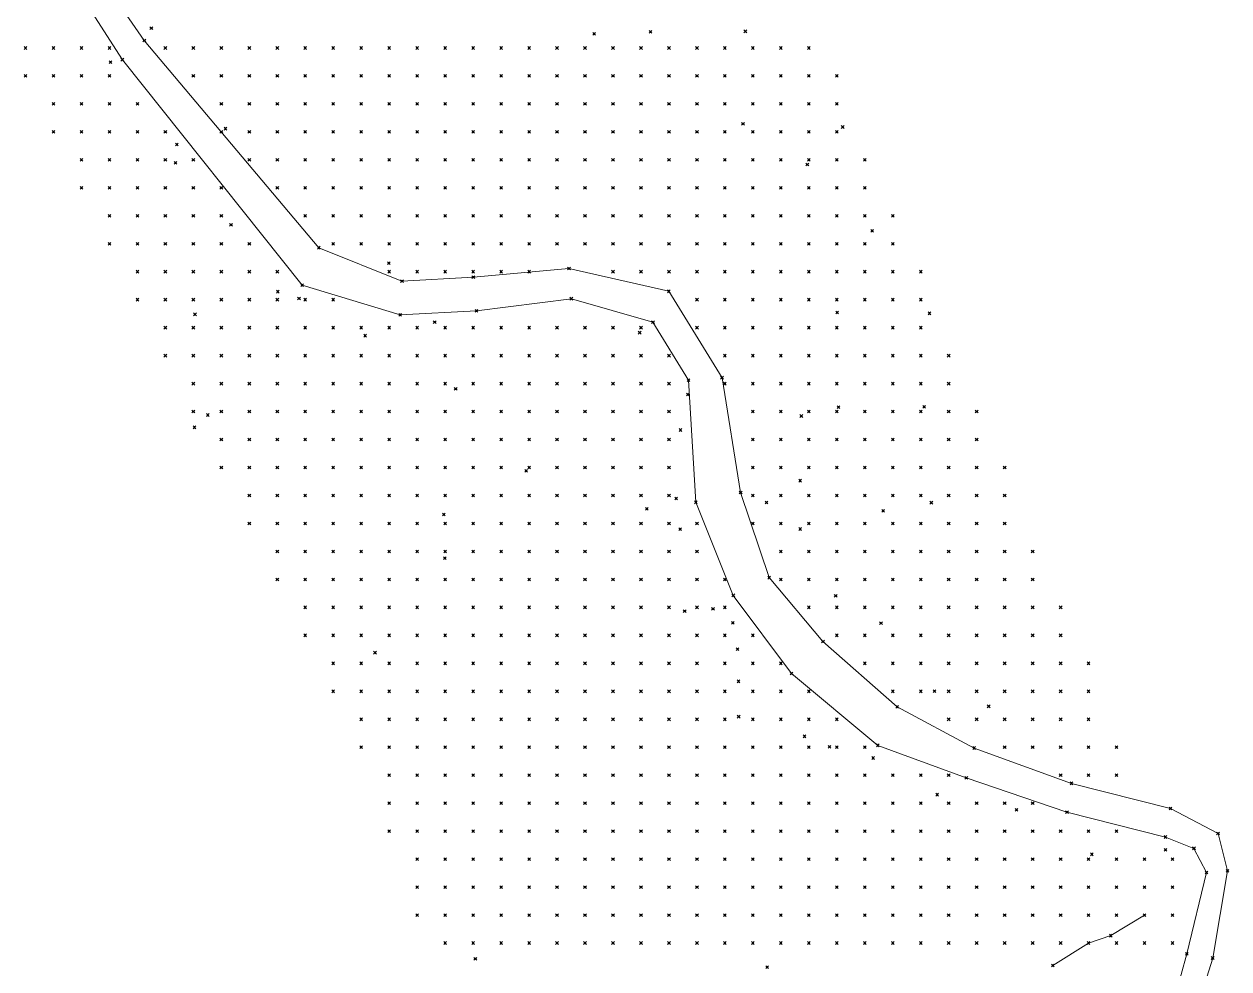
# Model space of a CAD drawing. Header units: metres. Extents: x 441556 to 446409, y 432338 to 461058.
# Drawn here: x 444995.2 to 445124.4, y 440130 to 440231.3 of the extents above; entities that cross this region are included whole.
import ezdxf

# ---------------------------------------------------------------- set-up
doc = ezdxf.new("R2010")
doc.units = ezdxf.units.M
doc.header["$MEASUREMENT"] = 0
doc.header["$PDMODE"] = 35
doc.header["$PDSIZE"] = 0.15
for name, color, linetype, lineweight in [('DTM-BRE-RevN_0YP_BREAKLINE', 1, 'Continuous', 0), ('DTM-BRE-RevN_GRP_DRUM DE PIATRA', 2, 'Continuous', 0), ('DTM-BRE-RevN_GRP_DRUM PIATRA', 2, 'Continuous', 0), ('DTM-NOK-RevN_LIDAR_co_lidar', 91, 'Continuous', 0), ('DTM-NOK-RevN_RTK', 32, 'Continuous', 0)]:
    doc.layers.add(name, color=color, linetype=linetype, lineweight=lineweight)

msp = doc.modelspace()

# ---------------------------------------------------------------- linework, layer by layer
at = {"layer": 'DTM-BRE-RevN_0YP_BREAKLINE'}
msp.add_polyline3d([(445115.318, 440135.746, 426.253), (445111.692, 440133.539, 422.059), (445109.319, 440132.746, 421.567), (445105.477, 440130.343, 418.896)], dxfattribs=at)
at = {"layer": 'DTM-BRE-RevN_GRP_DRUM DE PIATRA'}
for p, q in [((445005.733, 440227.465, 433.235), (445000.141, 440236.22, 433.645)), ((445024.999, 440203.279, 434.936), (445005.733, 440227.465, 433.235)), ((445035.502, 440200.118, 435.73), (445024.999, 440203.279, 434.936)), ((445053.869, 440201.836, 436.526), (445043.705, 440200.531, 436.376)), ((445062.615, 440199.316, 436.996), (445053.869, 440201.836, 436.526)), ((445043.705, 440200.531, 436.376), (445035.502, 440200.118, 435.73)), ((445066.416, 440193.097, 436.697), (445062.615, 440199.316, 436.996)), ((445067.212, 440180.009, 435.743), (445066.416, 440193.097, 436.697)), ((445071.227, 440170.026, 434.775), (445067.212, 440180.009, 435.743)), ((445077.459, 440161.65, 433.75), (445071.227, 440170.026, 434.775)), ((445086.721, 440153.941, 432.566), (445077.459, 440161.65, 433.75)), ((445096.206, 440150.452, 432.007), (445086.721, 440153.941, 432.566)), ((445106.998, 440146.781, 431.677), (445096.206, 440150.452, 432.007)), ((445117.563, 440144.115, 431.554), (445106.998, 440146.781, 431.677)), ((445120.617, 440142.896, 431.592), (445117.563, 440144.115, 431.554)), ((445121.964, 440140.309, 431.75), (445120.617, 440142.896, 431.592)), ((445119.86, 440131.598, 432.297), (445121.964, 440140.309, 431.75)), ((445117.26, 440122.335, 433.041), (445119.86, 440131.598, 432.297))]:
    msp.add_line(p, q, dxfattribs=at)
at = {"layer": 'DTM-BRE-RevN_GRP_DRUM PIATRA'}
for p, q in [((445008.084, 440229.513, 433.417), (445002.378, 440237.766, 433.732)), ((445026.798, 440207.304, 434.787), (445008.084, 440229.513, 433.417)), ((445035.704, 440203.719, 435.67), (445026.798, 440207.304, 434.787)), ((445053.607, 440205.065, 436.64), (445043.361, 440204.151, 436.387)), ((445064.306, 440202.629, 437.309), (445053.607, 440205.065, 436.64)), ((445043.361, 440204.151, 436.387), (445035.704, 440203.719, 435.67)), ((445070.018, 440193.366, 437.013), (445064.306, 440202.629, 437.309)), ((445072.012, 440181.051, 435.627), (445070.018, 440193.366, 437.013)), ((445075.062, 440171.93, 434.548), (445072.012, 440181.051, 435.627)), ((445080.842, 440165.073, 433.446), (445075.062, 440171.93, 434.548)), ((445088.805, 440158.075, 432.549), (445080.842, 440165.073, 433.446)), ((445097.05, 440153.654, 432.011), (445088.805, 440158.075, 432.549)), ((445107.484, 440149.869, 431.664), (445097.05, 440153.654, 432.011)), ((445118.102, 440147.172, 431.605), (445107.484, 440149.869, 431.664)), ((445123.199, 440144.502, 431.752), (445118.102, 440147.172, 431.605)), ((445124.211, 440140.486, 431.887), (445123.199, 440144.502, 431.752)), ((445122.621, 440131.141, 432.526), (445124.211, 440140.486, 431.887)), ((445119.602, 440121.449, 433.139), (445122.621, 440131.141, 432.526))]:
    msp.add_line(p, q, dxfattribs=at)
at = {"layer": 'DTM-NOK-RevN_LIDAR_co_lidar'}
for p in [(444995.344, 440228.725, 428.655), (444998.344, 440228.725, 430.104), (445001.343, 440228.725, 431.538), (445004.342, 440228.725, 432.884), (445010.341, 440228.725, 433.586), (445013.34, 440228.725, 435.627), (445016.34, 440228.725, 437.021), (445019.339, 440228.725, 438.035), (445022.339, 440228.725, 439.019), (445025.338, 440228.725, 440.047), (445028.337, 440228.725, 440.958), (445031.337, 440228.725, 441.834), (445034.336, 440228.725, 442.53), (445037.335, 440228.725, 443.184), (445040.335, 440228.725, 443.922), (445043.334, 440228.725, 444.732), (445046.333, 440228.725, 445.518), (445049.333, 440228.725, 446.127), (445052.332, 440228.725, 446.701), (445055.331, 440228.725, 447.708), (445058.331, 440228.725, 448.851), (445061.33, 440228.725, 449.237), (445064.329, 440228.725, 449.539), (445067.329, 440228.725, 449.998), (445070.328, 440228.725, 450.504), (445073.327, 440228.725, 451.037), (445076.327, 440228.725, 451.71), (445079.326, 440228.725, 452.311), (444995.344, 440225.726, 426.924), (444998.344, 440225.726, 428.355), (445001.343, 440225.726, 430.333), (445004.342, 440225.726, 432.193), (445013.34, 440225.726, 433.985), (445016.34, 440225.726, 435.99), (445019.339, 440225.726, 437.483), (445022.339, 440225.726, 438.575), (445025.338, 440225.726, 439.52), (445028.337, 440225.726, 440.425), (445031.337, 440225.726, 441.374), (445034.336, 440225.726, 442.205), (445037.335, 440225.726, 442.812), (445040.335, 440225.726, 443.445), (445043.334, 440225.726, 444.165), (445046.333, 440225.726, 444.909), (445049.333, 440225.726, 445.595), (445052.332, 440225.726, 446.143), (445055.331, 440225.726, 446.741), (445058.331, 440225.726, 447.714), (445061.33, 440225.726, 448.89), (445064.329, 440225.726, 449.525), (445067.329, 440225.726, 449.755), (445070.328, 440225.726, 450.071), (445073.327, 440225.726, 450.482), (445076.327, 440225.726, 451.002), (445079.326, 440225.726, 451.478), (445082.325, 440225.726, 451.918), (444998.344, 440222.727, 426.996), (445001.343, 440222.727, 429.049), (445004.342, 440222.727, 431.078), (445007.342, 440222.727, 432.386), (445016.34, 440222.727, 434.952), (445019.339, 440222.727, 436.706), (445022.339, 440222.727, 437.903), (445025.338, 440222.727, 438.977), (445028.337, 440222.727, 439.902), (445031.337, 440222.727, 440.641), (445034.336, 440222.727, 441.565), (445037.335, 440222.727, 442.414), (445040.335, 440222.727, 442.982), (445043.334, 440222.727, 443.536), (445046.333, 440222.727, 444.311), (445049.333, 440222.727, 445.054), (445052.332, 440222.727, 445.598), (445055.331, 440222.727, 446.198), (445058.331, 440222.727, 446.947), (445061.33, 440222.727, 447.875), (445064.329, 440222.727, 448.942), (445067.329, 440222.727, 449.632), (445070.328, 440222.727, 449.939), (445073.327, 440222.727, 450.197), (445076.327, 440222.727, 450.585), (445079.326, 440222.727, 450.982), (445082.325, 440222.727, 451.572), (444998.344, 440219.727, 426.649), (445001.343, 440219.727, 428.308), (445004.342, 440219.727, 429.864), (445007.342, 440219.727, 431.763), (445010.341, 440219.727, 433.059), (445016.34, 440219.727, 433.884), (445019.339, 440219.727, 435.519), (445022.339, 440219.727, 437.365), (445025.338, 440219.727, 438.556), (445028.337, 440219.727, 439.459), (445031.337, 440219.727, 440.065), (445034.336, 440219.727, 440.771), (445037.335, 440219.727, 441.651), (445040.335, 440219.727, 442.523), (445043.334, 440219.727, 443.189), (445046.333, 440219.727, 443.723), (445049.333, 440219.727, 444.313), (445052.332, 440219.727, 444.983), (445055.331, 440219.727, 445.656), (445058.331, 440219.727, 446.252), (445061.33, 440219.727, 446.857), (445064.329, 440219.727, 447.804), (445067.329, 440219.727, 448.729), (445070.328, 440219.727, 449.491), (445073.327, 440219.727, 449.803), (445076.327, 440219.727, 449.983), (445079.326, 440219.727, 450.397), (445082.325, 440219.727, 451.179), (445001.343, 440216.728, 427.169), (445004.342, 440216.728, 429.08), (445007.342, 440216.728, 431.23), (445010.341, 440216.728, 432.612), (445013.34, 440216.728, 433.473), (445019.339, 440216.728, 434.546), (445022.339, 440216.728, 436.15), (445025.338, 440216.728, 437.822), (445028.337, 440216.728, 439.072), (445031.337, 440216.728, 439.845), (445034.336, 440216.728, 440.317), (445037.335, 440216.728, 440.945), (445040.335, 440216.728, 441.654), (445043.334, 440216.728, 442.39), (445046.333, 440216.728, 443.034), (445049.333, 440216.728, 443.569), (445052.332, 440216.728, 444.151), (445055.331, 440216.728, 444.776), (445058.331, 440216.728, 445.425), (445061.33, 440216.728, 446.045), (445064.329, 440216.728, 446.722), (445067.329, 440216.728, 447.474), (445070.328, 440216.728, 448.265), (445073.327, 440216.728, 448.414), (445076.327, 440216.728, 448.565), (445079.326, 440216.728, 449.844), (445082.325, 440216.728, 450.592), (445085.325, 440216.728, 451.13), (445001.343, 440213.729, 427.188), (445004.342, 440213.729, 429.04), (445007.342, 440213.729, 430.693), (445010.341, 440213.729, 432.175), (445013.34, 440213.729, 433.388), (445016.34, 440213.729, 433.73), (445022.339, 440213.729, 435.171), (445025.338, 440213.729, 436.69), (445028.337, 440213.729, 438.421), (445031.337, 440213.729, 439.437), (445034.336, 440213.729, 440.04), (445037.335, 440213.729, 440.561), (445040.335, 440213.729, 441.072), (445043.334, 440213.729, 441.499), (445046.333, 440213.729, 441.893), (445049.333, 440213.729, 442.398), (445052.332, 440213.729, 442.974), (445055.331, 440213.729, 443.557), (445058.331, 440213.729, 444.081), (445061.33, 440213.729, 444.422), (445064.329, 440213.729, 445.134), (445067.329, 440213.729, 446.119), (445070.328, 440213.729, 446.81), (445073.327, 440213.729, 446.978), (445076.327, 440213.729, 447.469), (445079.326, 440213.729, 448.707), (445082.325, 440213.729, 449.75), (445085.325, 440213.729, 450.077), (445004.342, 440210.729, 428.638), (445007.342, 440210.729, 430.061), (445010.341, 440210.729, 431.691), (445013.34, 440210.729, 433.228), (445016.34, 440210.729, 433.95), (445025.338, 440210.729, 435.523), (445028.337, 440210.729, 437.002), (445031.337, 440210.729, 438.34), (445034.336, 440210.729, 439.324), (445037.335, 440210.729, 440.024), (445040.335, 440210.729, 440.549), (445043.334, 440210.729, 440.657), (445046.333, 440210.729, 440.622), (445049.333, 440210.729, 440.763), (445052.332, 440210.729, 441.145), (445055.331, 440210.729, 441.748), (445058.331, 440210.729, 442.115), (445061.33, 440210.729, 442.381), (445064.329, 440210.729, 442.976), (445067.329, 440210.729, 444.011), (445070.328, 440210.729, 444.576), (445073.327, 440210.729, 444.701), (445076.327, 440210.729, 445.839), (445079.326, 440210.729, 447.106), (445082.325, 440210.729, 448.386), (445085.325, 440210.729, 449.411), (445088.324, 440210.729, 450.541), (445004.342, 440207.73, 428.02), (445007.342, 440207.73, 429.42), (445010.341, 440207.73, 431.113), (445013.34, 440207.73, 432.723), (445016.34, 440207.73, 433.845), (445019.339, 440207.73, 434.266), (445028.337, 440207.73, 435.53), (445031.337, 440207.73, 436.473), (445034.336, 440207.73, 437.449), (445037.335, 440207.73, 438.28), (445040.335, 440207.73, 438.796), (445043.334, 440207.73, 438.759), (445046.333, 440207.73, 438.465), (445049.333, 440207.73, 438.349), (445052.332, 440207.73, 438.316), (445055.331, 440207.73, 438.359), (445058.331, 440207.73, 438.809), (445061.33, 440207.73, 439.586), (445064.329, 440207.73, 440.534), (445067.329, 440207.73, 441.702), (445070.328, 440207.73, 442.523), (445073.327, 440207.73, 442.719), (445076.327, 440207.73, 444.801), (445079.326, 440207.73, 446.047), (445082.325, 440207.73, 448.047), (445085.325, 440207.73, 449.345), (445088.324, 440207.73, 450.551), (445007.342, 440204.731, 428.965), (445010.341, 440204.731, 430.519), (445013.34, 440204.731, 432.018), (445016.34, 440204.731, 433.336), (445019.339, 440204.731, 434.324), (445022.339, 440204.731, 434.689), (445034.336, 440204.731, 435.927), (445037.335, 440204.731, 436.433), (445040.335, 440204.731, 436.783), (445043.334, 440204.731, 436.855), (445046.333, 440204.731, 436.749), (445049.333, 440204.731, 436.725), (445058.331, 440204.731, 436.982), (445061.33, 440204.731, 437.524), (445064.329, 440204.731, 438.254), (445067.329, 440204.731, 439.438), (445070.328, 440204.731, 440.518), (445073.327, 440204.731, 441.6), (445076.327, 440204.731, 444.2), (445079.326, 440204.731, 446.088), (445082.325, 440204.731, 447.858), (445085.325, 440204.731, 449.049), (445088.324, 440204.731, 450.21), (445091.323, 440204.731, 450.781), (445007.342, 440201.731, 428.503), (445010.341, 440201.731, 429.923), (445013.34, 440201.731, 431.312), (445016.34, 440201.731, 432.589), (445019.339, 440201.731, 433.905), (445022.339, 440201.731, 434.545), (445024.673, 440201.869, 435.228), (445025.338, 440201.731, 434.819), (445028.337, 440201.731, 435.064), (445067.329, 440201.731, 437.724), (445070.328, 440201.731, 438.555), (445073.327, 440201.731, 441.144), (445076.327, 440201.731, 443.551), (445079.326, 440201.731, 445.676), (445082.325, 440201.731, 447.251), (445085.325, 440201.731, 448.115), (445088.324, 440201.731, 449.388), (445091.323, 440201.731, 450.29), (445010.341, 440198.732, 429.313), (445013.34, 440198.732, 430.547), (445016.34, 440198.732, 431.828), (445019.339, 440198.732, 433.038), (445022.339, 440198.732, 433.487), (445025.338, 440198.732, 433.809), (445028.337, 440198.732, 434.546), (445031.337, 440198.732, 434.802), (445034.336, 440198.732, 434.915), (445037.335, 440198.732, 435.22), (445039.218, 440199.322, 435.938), (445040.335, 440198.732, 435.346), (445043.334, 440198.732, 435.32), (445046.333, 440198.732, 434.87), (445049.333, 440198.732, 434.345), (445052.332, 440198.732, 434.504), (445055.331, 440198.732, 434.907), (445058.331, 440198.732, 435.417), (445061.33, 440198.732, 436.275), (445067.329, 440198.732, 437.003), (445070.328, 440198.732, 437.558), (445073.327, 440198.732, 440.745), (445076.327, 440198.732, 442.969), (445079.326, 440198.732, 445.091), (445082.325, 440198.732, 446.608), (445085.325, 440198.732, 447.316), (445088.324, 440198.732, 448.414), (445091.323, 440198.732, 449.521), (445061.189, 440198.202, 436.791), (445010.341, 440195.733, 428.577), (445013.34, 440195.733, 429.712), (445016.34, 440195.733, 430.967), (445019.339, 440195.733, 431.742), (445022.339, 440195.733, 431.631), (445025.338, 440195.733, 431.823), (445028.337, 440195.733, 432.914), (445031.337, 440195.733, 433.223), (445034.336, 440195.733, 433.166), (445037.335, 440195.733, 433.412), (445040.335, 440195.733, 433.62), (445043.334, 440195.733, 433.524), (445046.333, 440195.733, 432.649), (445049.333, 440195.733, 431.765), (445052.332, 440195.733, 431.977), (445055.331, 440195.733, 432.714), (445058.331, 440195.733, 433.499), (445061.33, 440195.733, 434.251), (445064.329, 440195.733, 435.22), (445070.328, 440195.733, 437.284), (445073.327, 440195.733, 440.357), (445076.327, 440195.733, 442.379), (445079.326, 440195.733, 444.843), (445082.325, 440195.733, 446.03), (445085.325, 440195.733, 446.807), (445088.324, 440195.733, 447.715), (445091.323, 440195.733, 448.622), (445094.323, 440195.733, 449.769), (445013.34, 440192.733, 428.846), (445016.34, 440192.733, 429.764), (445019.339, 440192.733, 429.989), (445022.339, 440192.733, 429.478), (445025.338, 440192.733, 429.63), (445028.337, 440192.733, 430.686), (445031.337, 440192.733, 431.093), (445034.336, 440192.733, 430.954), (445037.335, 440192.733, 430.993), (445040.335, 440192.733, 431.382), (445043.334, 440192.733, 431.094), (445046.333, 440192.733, 429.974), (445049.333, 440192.733, 429.362), (445052.332, 440192.733, 429.725), (445055.331, 440192.733, 430.438), (445058.331, 440192.733, 431.265), (445061.33, 440192.733, 432.306), (445064.329, 440192.733, 434.583), (445070.328, 440192.733, 437.002), (445073.327, 440192.733, 439.784), (445076.327, 440192.733, 441.785), (445079.326, 440192.733, 444.405), (445082.325, 440192.733, 445.304), (445085.325, 440192.733, 446.195), (445088.324, 440192.733, 447.119), (445091.323, 440192.733, 447.847), (445094.323, 440192.733, 448.757), (445066.351, 440191.562, 436.481), (445013.34, 440189.734, 427.886), (445016.34, 440189.734, 428.278), (445019.339, 440189.734, 427.918), (445022.339, 440189.734, 427.256), (445025.338, 440189.734, 427.479), (445028.337, 440189.734, 428.423), (445031.337, 440189.734, 429), (445034.336, 440189.734, 428.817), (445037.335, 440189.734, 428.761), (445040.335, 440189.734, 429.142), (445043.334, 440189.734, 428.518), (445046.333, 440189.734, 427.508), (445049.333, 440189.734, 427.314), (445052.332, 440189.734, 427.638), (445055.331, 440189.734, 428.406), (445058.331, 440189.734, 429.789), (445061.33, 440189.734, 432.151), (445064.329, 440189.734, 434.71), (445073.327, 440189.734, 438.853), (445076.327, 440189.734, 441.283), (445079.326, 440189.734, 443.76), (445082.325, 440189.734, 444.57), (445085.325, 440189.734, 445.468), (445088.324, 440189.734, 446.374), (445091.323, 440189.734, 447.177), (445094.323, 440189.734, 447.882), (445097.322, 440189.734, 448.671), (445013.457, 440188.047, 427.446), (445016.34, 440186.734, 426.5), (445019.339, 440186.734, 425.504), (445022.339, 440186.734, 424.843), (445025.338, 440186.734, 425.212), (445028.337, 440186.734, 426.054), (445031.337, 440186.734, 426.707), (445034.336, 440186.734, 426.555), (445037.335, 440186.734, 426.492), (445040.335, 440186.734, 426.702), (445043.334, 440186.734, 425.979), (445046.333, 440186.734, 425.207), (445049.333, 440186.734, 425.261), (445052.332, 440186.734, 425.904), (445055.331, 440186.734, 427.465), (445058.331, 440186.734, 429.666), (445061.33, 440186.734, 432.421), (445064.329, 440186.734, 434.761), (445073.327, 440186.734, 437.608), (445076.327, 440186.734, 440.11), (445079.326, 440186.734, 442.806), (445082.325, 440186.734, 444.078), (445085.325, 440186.734, 444.713), (445088.324, 440186.734, 445.523), (445091.323, 440186.734, 446.361), (445094.323, 440186.734, 447.003), (445097.322, 440186.734, 447.561), (445016.34, 440183.735, 424.371), (445019.339, 440183.735, 422.938), (445022.339, 440183.735, 422.319), (445025.338, 440183.735, 422.668), (445028.337, 440183.735, 423.45), (445031.337, 440183.735, 424.103), (445034.336, 440183.735, 424.267), (445037.335, 440183.735, 423.887), (445040.335, 440183.735, 423.258), (445043.334, 440183.735, 422.43), (445046.333, 440183.735, 422.386), (445049.022, 440183.379, 422.54), (445049.333, 440183.735, 423.408), (445052.332, 440183.735, 424.973), (445055.331, 440183.735, 427.157), (445058.331, 440183.735, 429.686), (445061.33, 440183.735, 432.537), (445064.329, 440183.735, 434.922), (445073.327, 440183.735, 436.202), (445076.327, 440183.735, 438.349), (445079.326, 440183.735, 441.16), (445082.325, 440183.735, 443.329), (445085.325, 440183.735, 444.011), (445088.324, 440183.735, 444.592), (445091.323, 440183.735, 445.325), (445094.323, 440183.735, 446.052), (445097.322, 440183.735, 446.744), (445100.321, 440183.735, 447.28), (445019.339, 440180.736, 420.68), (445022.339, 440180.736, 419.827), (445025.338, 440180.736, 420.031), (445028.337, 440180.736, 420.76), (445031.337, 440180.736, 421.444), (445034.336, 440180.736, 421.689), (445037.335, 440180.736, 420.692), (445040.335, 440180.736, 419.022), (445043.334, 440180.736, 418.654), (445046.333, 440180.736, 420.333), (445049.333, 440180.736, 422.878), (445052.332, 440180.736, 425.343), (445055.331, 440180.736, 427.77), (445058.331, 440180.736, 430.324), (445061.33, 440180.736, 433.102), (445064.329, 440180.736, 435.058), (445065.093, 440180.417, 435.903), (445073.327, 440180.736, 435.74), (445076.327, 440180.736, 437.824), (445079.326, 440180.736, 439.707), (445082.325, 440180.736, 441.839), (445085.325, 440180.736, 443.113), (445088.324, 440180.736, 443.712), (445091.323, 440180.736, 444.289), (445094.323, 440180.736, 445.058), (445097.322, 440180.736, 445.776), (445100.321, 440180.736, 446.339), (445019.339, 440177.736, 418.222), (445022.339, 440177.736, 417.312), (445025.338, 440177.736, 417.428), (445028.337, 440177.736, 418.124), (445031.337, 440177.736, 418.893), (445034.336, 440177.736, 418.68), (445037.335, 440177.736, 417.676), (445040.204, 440178.69, 417.159), (445040.335, 440177.736, 416.861), (445043.334, 440177.736, 417.724), (445046.333, 440177.736, 420.36), (445049.333, 440177.736, 423.48), (445052.332, 440177.736, 426.325), (445055.331, 440177.736, 428.941), (445058.331, 440177.736, 431.37), (445061.33, 440177.736, 433.454), (445064.329, 440177.736, 434.966), (445067.329, 440177.736, 435.492), (445073.327, 440177.736, 435.317), (445076.327, 440177.736, 437.337), (445079.326, 440177.736, 439.123), (445082.325, 440177.736, 440.487), (445085.325, 440177.736, 441.712), (445088.324, 440177.736, 442.86), (445091.323, 440177.736, 443.466), (445094.323, 440177.736, 444.025), (445097.322, 440177.736, 444.656), (445100.321, 440177.736, 445.278), (445022.339, 440174.737, 414.934), (445025.338, 440174.737, 414.957), (445028.337, 440174.737, 415.711), (445031.337, 440174.737, 416.323), (445034.336, 440174.737, 416.154), (445037.335, 440174.737, 415.367), (445040.304, 440174.021, 414.08), (445040.335, 440174.737, 415.065), (445043.334, 440174.737, 416.678), (445046.333, 440174.737, 419.79), (445049.333, 440174.737, 423.433), (445052.332, 440174.737, 427.005), (445055.331, 440174.737, 429.634), (445058.331, 440174.737, 431.451), (445061.33, 440174.737, 433.101), (445064.329, 440174.737, 434.545), (445067.329, 440174.737, 435.256), (445076.327, 440174.737, 435.798), (445079.326, 440174.737, 438.078), (445082.325, 440174.737, 439.628), (445085.325, 440174.737, 440.839), (445088.324, 440174.737, 442.2), (445091.323, 440174.737, 442.833), (445094.323, 440174.737, 443.185), (445097.322, 440174.737, 443.61), (445100.321, 440174.737, 444.18), (445103.321, 440174.737, 444.791), (445022.339, 440171.738, 412.591), (445025.338, 440171.738, 412.634), (445028.337, 440171.738, 413.188), (445031.337, 440171.738, 413.67), (445034.336, 440171.738, 413.254), (445037.335, 440171.738, 412.797), (445040.335, 440171.738, 413.692), (445043.334, 440171.738, 416.049), (445046.333, 440171.738, 419.528), (445049.333, 440171.738, 423.479), (445052.332, 440171.738, 426.765), (445055.331, 440171.738, 428.928), (445058.331, 440171.738, 430.545), (445061.33, 440171.738, 432.287), (445064.329, 440171.738, 434.031), (445067.329, 440171.738, 434.964), (445070.328, 440171.738, 434.963), (445076.327, 440171.738, 434.622), (445079.326, 440171.738, 436.586), (445082.325, 440171.738, 438.275), (445085.325, 440171.738, 439.427), (445088.324, 440171.738, 440.799), (445091.323, 440171.738, 441.915), (445094.323, 440171.738, 442.524), (445097.322, 440171.738, 442.794), (445100.321, 440171.738, 443.163), (445103.321, 440171.738, 443.678), (445025.338, 440168.738, 410.247), (445028.337, 440168.738, 410.979), (445031.337, 440168.738, 411.051), (445034.336, 440168.738, 410.491), (445037.335, 440168.738, 411.086), (445040.335, 440168.738, 413.202), (445043.334, 440168.738, 416.136), (445046.333, 440168.738, 419.957), (445049.333, 440168.738, 423.599), (445052.332, 440168.738, 426.038), (445055.331, 440168.738, 427.985), (445058.331, 440168.738, 429.603), (445061.33, 440168.738, 431.342), (445064.329, 440168.738, 433.003), (445067.329, 440168.738, 434.35), (445070.328, 440168.738, 434.872), (445079.326, 440168.738, 434.838), (445082.325, 440168.738, 436.496), (445085.325, 440168.738, 437.905), (445088.324, 440168.738, 439.138), (445091.323, 440168.738, 440.343), (445094.323, 440168.738, 441.132), (445097.322, 440168.738, 441.741), (445100.321, 440168.738, 442.296), (445103.321, 440168.738, 442.733), (445106.32, 440168.738, 443.227), (445071.187, 440167.087, 434.955), (445025.338, 440165.739, 408.33), (445028.337, 440165.739, 408.963), (445031.337, 440165.739, 408.761), (445034.336, 440165.739, 408.739), (445037.335, 440165.739, 410.643), (445040.335, 440165.739, 413.686), (445043.334, 440165.739, 416.787), (445046.333, 440165.739, 419.789), (445049.333, 440165.739, 422.567), (445052.332, 440165.739, 424.954), (445055.331, 440165.739, 427.034), (445058.331, 440165.739, 428.888), (445061.33, 440165.739, 430.52), (445064.329, 440165.739, 432.187), (445067.329, 440165.739, 433.697), (445070.328, 440165.739, 434.58), (445073.327, 440165.739, 434.405), (445082.325, 440165.739, 434.444), (445085.325, 440165.739, 436.377), (445088.324, 440165.739, 437.606), (445091.323, 440165.739, 438.558), (445094.323, 440165.739, 439.457), (445097.322, 440165.739, 440.411), (445100.321, 440165.739, 441.366), (445103.321, 440165.739, 442.09), (445106.32, 440165.739, 442.526), (445032.819, 440163.883, 406.832), (445028.337, 440162.74, 406.61), (445031.337, 440162.74, 406.429), (445034.336, 440162.74, 407.874), (445037.335, 440162.74, 410.287), (445040.335, 440162.74, 412.931), (445043.334, 440162.74, 415.7), (445046.333, 440162.74, 418.494), (445049.333, 440162.74, 421.254), (445052.332, 440162.74, 423.817), (445055.331, 440162.74, 425.97), (445058.331, 440162.74, 427.722), (445061.33, 440162.74, 429.311), (445064.329, 440162.74, 431.058), (445067.329, 440162.74, 432.919), (445070.328, 440162.74, 434.133), (445073.327, 440162.74, 434.45), (445076.327, 440162.74, 433.886), (445085.325, 440162.74, 434.17), (445088.324, 440162.74, 435.753), (445091.323, 440162.74, 436.629), (445094.323, 440162.74, 437.222), (445097.322, 440162.74, 438.588), (445100.321, 440162.74, 439.624), (445103.321, 440162.74, 440.589), (445106.32, 440162.74, 441.311), (445109.319, 440162.74, 442.011), (445028.337, 440159.74, 403.936), (445031.337, 440159.74, 404.458), (445034.336, 440159.74, 406.686), (445037.335, 440159.74, 409.291), (445040.335, 440159.74, 411.771), (445043.334, 440159.74, 414.344), (445046.333, 440159.74, 417.405), (445049.333, 440159.74, 420.319), (445052.332, 440159.74, 422.514), (445055.331, 440159.74, 424.579), (445058.331, 440159.74, 426.426), (445061.33, 440159.74, 428.27), (445064.329, 440159.74, 430.401), (445067.329, 440159.74, 432.055), (445070.328, 440159.74, 433.318), (445073.327, 440159.74, 434.146), (445076.327, 440159.74, 434.081), (445079.326, 440159.74, 433.443), (445088.324, 440159.74, 433.174), (445091.323, 440159.74, 434.198), (445094.323, 440159.74, 435.131), (445097.322, 440159.74, 435.862), (445100.321, 440159.74, 436.573), (445103.321, 440159.74, 437.977), (445106.32, 440159.74, 439.34), (445109.319, 440159.74, 440.256), (445031.337, 440156.741, 403.065), (445034.336, 440156.741, 405.592), (445037.335, 440156.741, 408.106), (445040.335, 440156.741, 410.842), (445043.334, 440156.741, 413.618), (445046.333, 440156.741, 416.28), (445049.333, 440156.741, 418.953), (445052.332, 440156.741, 421.545), (445055.331, 440156.741, 423.683), (445058.331, 440156.741, 425.6), (445061.33, 440156.741, 427.732), (445064.329, 440156.741, 429.476), (445067.329, 440156.741, 430.974), (445070.328, 440156.741, 432.183), (445073.327, 440156.741, 433.322), (445076.327, 440156.741, 433.863), (445079.326, 440156.741, 433.548), (445082.325, 440156.741, 432.965), (445094.323, 440156.741, 432.984), (445097.322, 440156.741, 433.593), (445100.321, 440156.741, 434.521), (445103.321, 440156.741, 435.929), (445106.32, 440156.741, 437.126), (445109.319, 440156.741, 437.958), (445031.337, 440153.742, 401.815), (445034.336, 440153.742, 404.589), (445037.335, 440153.742, 407.138), (445040.335, 440153.742, 410), (445043.334, 440153.742, 412.79), (445046.333, 440153.742, 415.338), (445049.333, 440153.742, 417.974), (445052.332, 440153.742, 420.667), (445055.331, 440153.742, 423.001), (445058.331, 440153.742, 424.992), (445061.33, 440153.742, 426.817), (445064.329, 440153.742, 428.615), (445067.329, 440153.742, 429.775), (445070.328, 440153.742, 430.504), (445073.327, 440153.742, 431.293), (445076.327, 440153.742, 432.044), (445079.326, 440153.742, 432.361), (445081.541, 440153.79, 432.789), (445082.325, 440153.742, 432.454), (445085.325, 440153.742, 432.551), (445100.321, 440153.742, 432.57), (445103.321, 440153.742, 433.385), (445106.32, 440153.742, 434.631), (445109.319, 440153.742, 435.683), (445112.319, 440153.742, 436.615), (445034.336, 440150.742, 404.098), (445037.335, 440150.742, 406.741), (445040.335, 440150.742, 409.65), (445043.334, 440150.742, 412.356), (445046.333, 440150.742, 414.727), (445049.333, 440150.742, 417.152), (445052.332, 440150.742, 419.813), (445055.331, 440150.742, 422.281), (445058.331, 440150.742, 424.252), (445061.33, 440150.742, 425.924), (445064.329, 440150.742, 427.341), (445067.329, 440150.742, 427.943), (445070.328, 440150.742, 428.217), (445073.327, 440150.742, 428.726), (445076.327, 440150.742, 429.706), (445079.326, 440150.742, 429.977), (445082.325, 440150.742, 430.61), (445085.325, 440150.742, 431.434), (445088.324, 440150.742, 431.827), (445091.323, 440150.742, 432.082), (445094.323, 440150.742, 432.04), (445106.32, 440150.742, 432.214), (445109.319, 440150.742, 432.687), (445112.319, 440150.742, 433.249), (445034.336, 440147.743, 403.775), (445037.335, 440147.743, 406.537), (445040.335, 440147.743, 409.167), (445043.334, 440147.743, 411.675), (445046.333, 440147.743, 414.121), (445049.333, 440147.743, 416.448), (445052.332, 440147.743, 418.86), (445055.331, 440147.743, 421.133), (445058.331, 440147.743, 422.778), (445061.33, 440147.743, 424.139), (445064.329, 440147.743, 425.394), (445067.329, 440147.743, 425.859), (445070.328, 440147.743, 425.885), (445073.327, 440147.743, 426.43), (445076.327, 440147.743, 427.266), (445079.326, 440147.743, 427.601), (445082.325, 440147.743, 428.768), (445085.325, 440147.743, 429.418), (445088.324, 440147.743, 430.195), (445091.323, 440147.743, 430.786), (445094.323, 440147.743, 431.855), (445097.322, 440147.743, 432.033), (445100.321, 440147.743, 431.847), (445101.593, 440147.039, 431.726), (445103.321, 440147.743, 431.726), (445034.336, 440144.744, 402.515), (445037.335, 440144.744, 405.318), (445040.335, 440144.744, 407.983), (445043.334, 440144.744, 410.492), (445046.333, 440144.744, 412.976), (445049.333, 440144.744, 415.299), (445052.332, 440144.744, 417.584), (445055.331, 440144.744, 419.524), (445058.331, 440144.744, 420.455), (445061.33, 440144.744, 421.476), (445064.329, 440144.744, 422.722), (445067.329, 440144.744, 423.572), (445070.328, 440144.744, 423.614), (445073.327, 440144.744, 423.903), (445076.327, 440144.744, 424.343), (445079.326, 440144.744, 425.282), (445082.325, 440144.744, 426.611), (445085.325, 440144.744, 427.577), (445088.324, 440144.744, 428.132), (445091.323, 440144.744, 429.201), (445094.323, 440144.744, 430.773), (445097.322, 440144.744, 431.185), (445100.321, 440144.744, 431.133), (445103.321, 440144.744, 431.559), (445106.32, 440144.744, 431.717), (445109.319, 440144.744, 431.505), (445112.319, 440144.744, 431.341), (445037.335, 440141.744, 402.761), (445040.335, 440141.744, 405.699), (445043.334, 440141.744, 408.43), (445046.333, 440141.744, 410.762), (445049.333, 440141.744, 412.997), (445052.332, 440141.744, 415.385), (445055.331, 440141.744, 417.164), (445058.331, 440141.744, 417.855), (445061.33, 440141.744, 418.975), (445064.329, 440141.744, 420.202), (445067.329, 440141.744, 421.04), (445070.328, 440141.744, 421.33), (445073.327, 440141.744, 421.208), (445076.327, 440141.744, 421.624), (445079.326, 440141.744, 423.029), (445082.325, 440141.744, 424.454), (445085.325, 440141.744, 425.327), (445088.324, 440141.744, 425.999), (445091.323, 440141.744, 427.135), (445094.323, 440141.744, 429.096), (445097.322, 440141.744, 428.992), (445100.321, 440141.744, 429.404), (445103.321, 440141.744, 429.364), (445106.32, 440141.744, 429.638), (445109.319, 440141.744, 430.137), (445112.319, 440141.744, 429.903), (445115.318, 440141.744, 429.731), (445117.562, 440142.747, 431.355), (445118.317, 440141.744, 430.49), (445037.335, 440138.745, 398.677), (445040.335, 440138.745, 401.673), (445043.334, 440138.745, 404.77), (445046.333, 440138.745, 407.391), (445049.333, 440138.745, 410.002), (445052.332, 440138.745, 412.773), (445055.331, 440138.745, 414.577), (445058.331, 440138.745, 415.475), (445061.33, 440138.745, 416.656), (445064.329, 440138.745, 417.561), (445067.329, 440138.745, 418.144), (445070.328, 440138.745, 418.481), (445073.327, 440138.745, 418.595), (445076.327, 440138.745, 419.287), (445079.326, 440138.745, 420.837), (445082.325, 440138.745, 422.011), (445085.325, 440138.745, 422.745), (445088.324, 440138.745, 423.497), (445091.323, 440138.745, 423.949), (445094.323, 440138.745, 424.874), (445097.322, 440138.745, 425.049), (445100.321, 440138.745, 425.622), (445103.321, 440138.745, 425.723), (445106.32, 440138.745, 426.281), (445109.319, 440138.745, 427.319), (445112.319, 440138.745, 427.367), (445115.318, 440138.745, 427.4), (445118.317, 440138.745, 429.203), (445037.335, 440135.746, 393.512), (445040.335, 440135.746, 396.244), (445043.334, 440135.746, 399.569), (445046.333, 440135.746, 402.68), (445049.333, 440135.746, 405.507), (445052.332, 440135.746, 409.019), (445055.331, 440135.746, 412.149), (445058.331, 440135.746, 413.273), (445061.33, 440135.746, 414.344), (445064.329, 440135.746, 414.777), (445067.329, 440135.746, 415.15), (445070.328, 440135.746, 415.66), (445073.327, 440135.746, 416.142), (445076.327, 440135.746, 417.073), (445079.326, 440135.746, 418.636), (445082.325, 440135.746, 419.487), (445085.325, 440135.746, 420.137), (445088.324, 440135.746, 420.512), (445091.323, 440135.746, 420.414), (445094.323, 440135.746, 420.617), (445097.322, 440135.746, 421.269), (445100.321, 440135.746, 422.023), (445103.321, 440135.746, 422.726), (445106.32, 440135.746, 423.308), (445109.319, 440135.746, 424.113), (445112.319, 440135.746, 424.728), (445115.318, 440135.746, 426.253), (445118.317, 440135.746, 429.435), (445040.335, 440132.746, 391.221), (445043.334, 440132.746, 394.829), (445046.333, 440132.746, 398.359), (445049.333, 440132.746, 401.398), (445052.332, 440132.746, 405.538), (445055.331, 440132.746, 409.337), (445058.331, 440132.746, 410.263), (445061.33, 440132.746, 411.432), (445064.329, 440132.746, 411.558), (445067.329, 440132.746, 411.958), (445070.328, 440132.746, 412.878), (445073.327, 440132.746, 413.515), (445076.327, 440132.746, 414.239), (445079.326, 440132.746, 415.481), (445082.325, 440132.746, 416.403), (445085.325, 440132.746, 417.49), (445088.324, 440132.746, 417.315), (445091.323, 440132.746, 417.229), (445094.323, 440132.746, 417.718), (445097.322, 440132.746, 418.531), (445100.321, 440132.746, 419.499), (445103.321, 440132.746, 420.279), (445106.32, 440132.746, 420.783), (445109.319, 440132.746, 421.567), (445111.692, 440133.539, 422.059), (445112.319, 440132.746, 423.166), (445115.318, 440132.746, 426.41), (445118.317, 440132.746, 430.275), (445043.568, 440131.057, 393.167), (445074.867, 440130.169, 411.923), (445105.477, 440130.343, 418.896)]:
    msp.add_point(p, dxfattribs=at)
at = {"layer": 'DTM-NOK-RevN_RTK'}
for p in [(445008.839, 440230.84, 433.325), (445008.084, 440229.513, 433.417), (445056.319, 440230.247, 448.785), (445062.347, 440230.451, 449.457), (445072.523, 440230.502, 451.188), (445004.459, 440227.193, 433.038), (445005.733, 440227.465, 433.235), (445072.266, 440220.593, 450.09), (445016.782, 440220.066, 433.865), (445082.958, 440220.245, 451.703), (445011.579, 440218.372, 433.508), (445011.428, 440216.398, 433.76), (445079.16, 440216.219, 450.149), (445017.381, 440209.767, 434.153), (445086.116, 440209.104, 450.434), (445026.798, 440207.304, 434.787), (445034.295, 440205.646, 435.847), (445053.607, 440205.065, 436.64), (445035.704, 440203.719, 435.67), (445043.361, 440204.151, 436.387), (445022.388, 440202.598, 435.164), (445024.999, 440203.279, 434.936), (445064.306, 440202.629, 437.309), (445053.869, 440201.836, 436.526), (445013.513, 440200.156, 430.892), (445035.502, 440200.118, 435.73), (445043.705, 440200.531, 436.376), (445082.364, 440200.368, 447.207), (445092.257, 440200.268, 450.519), (445062.615, 440199.316, 436.996), (445031.759, 440197.867, 435.146), (445070.018, 440193.366, 437.013), (445041.466, 440192.165, 431.399), (445066.416, 440193.097, 436.697), (445014.89, 440189.362, 428.266), (445082.508, 440190.209, 444.838), (445091.689, 440190.246, 447.588), (445078.518, 440189.255, 443.78), (445065.562, 440187.754, 436.299), (445078.394, 440182.326, 439.925), (445072.012, 440181.051, 435.627), (445061.947, 440179.297, 434.173), (445067.212, 440180.009, 435.743), (445074.789, 440179.976, 437.644), (445087.3, 440179.095, 443.206), (445092.462, 440179.967, 444.313), (445065.522, 440177.134, 435.584), (445078.407, 440177.138, 438.977), (445075.062, 440171.93, 434.548), (445071.227, 440170.026, 434.775), (445082.208, 440169.978, 437.399), (445066.016, 440168.336, 433.684), (445069.051, 440168.578, 435.144), (445087.058, 440167.046, 437.979), (445080.842, 440165.073, 433.446), (445071.686, 440164.258, 435.047), (445077.459, 440161.65, 433.75), (445071.792, 440160.807, 434.215), (445092.799, 440159.751, 435.229), (445088.805, 440158.075, 432.549), (445098.604, 440158.131, 434.899), (445071.8, 440157.025, 433.024), (445078.869, 440154.914, 433.603), (445086.721, 440153.941, 432.566), (445097.05, 440153.654, 432.011), (445086.217, 440152.584, 433.162), (445096.206, 440150.452, 432.007), (445107.484, 440149.869, 431.664), (445093.092, 440148.656, 432.646), (445106.998, 440146.781, 431.677), (445118.102, 440147.172, 431.605), (445123.199, 440144.502, 431.752), (445117.563, 440144.115, 431.554), (445120.617, 440142.896, 431.592), (445109.671, 440142.265, 431.658), (445121.964, 440140.309, 431.75), (445124.211, 440140.486, 431.887), (445119.86, 440131.598, 432.297), (445122.621, 440131.141, 432.526)]:
    msp.add_point(p, dxfattribs=at)

doc.saveas('drawing.dxf')
